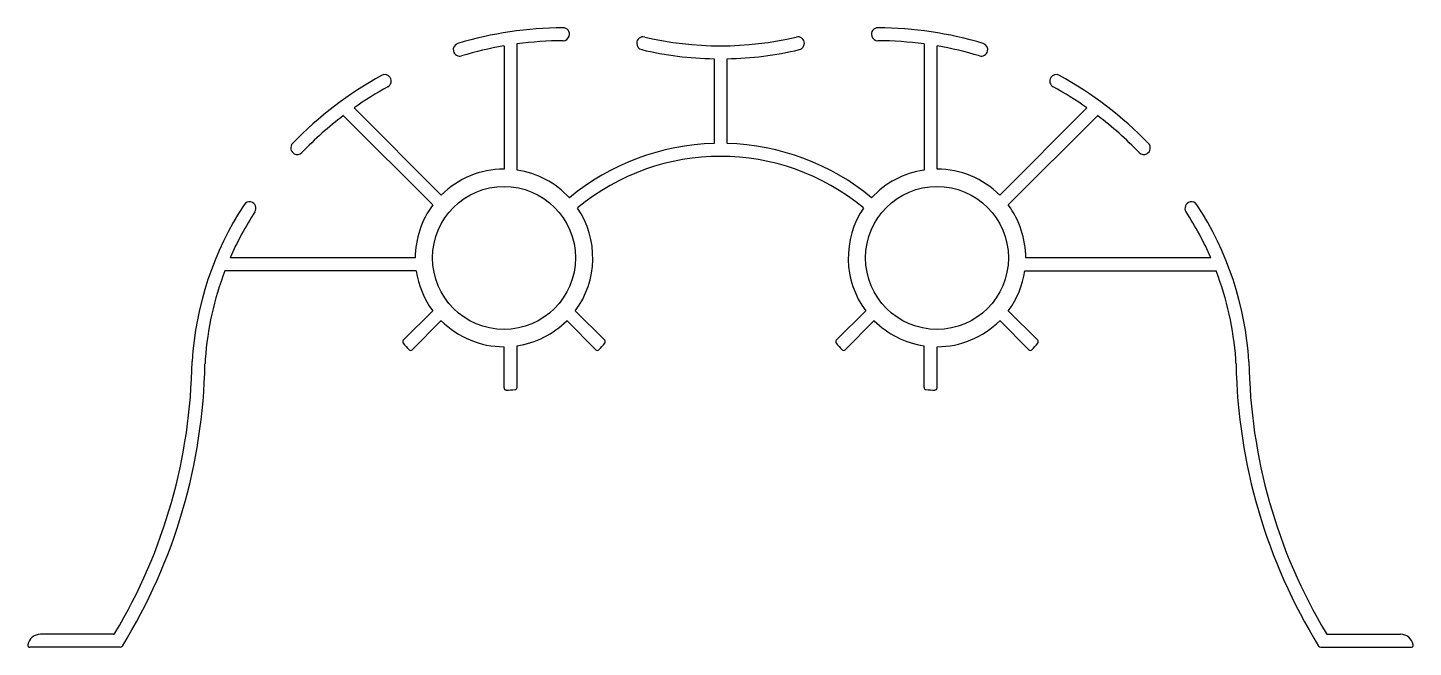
# Model space of a CAD drawing. Extents: x 60 to 220, y 13 to 85.
import ezdxf

# ---------------------------------------------------------------- set-up
doc = ezdxf.new("R2010")
doc.units = 0
doc.layers.get('0').update_dxf_attribs({"linetype": 'CONTINUOUS'})

msp = doc.modelspace()

# ---------------------------------------------------------------- linework, layer by layer
for p, q in [((114.83, 82.85, -350), (114.83, 68.64, -350)), ((116.33, 68.53, -350), (116.33, 83.08, -350)), ((163.33, 83.08, -350), (163.33, 68.53, -350)), ((164.83, 68.64, -350), (164.83, 82.85, -350)), ((139.08, 81.37, -350), (139.08, 71.6, -350)), ((140.58, 71.6, -350), (140.58, 81.37, -350)), ((107.58, 65.64, -350), (97.52, 75.7, -350)), ((182.14, 75.7, -350), (172.08, 65.64, -350)), ((96.3, 74.8, -350), (106.6, 64.5, -350)), ((173.06, 64.5, -350), (183.36, 74.8, -350)), ((104.58, 58.39, -350), (83.21, 58.39, -350)), ((196.45, 58.39, -350), (175.08, 58.39, -350)), ((104.69, 56.89, -350), (82.6, 56.89, -350)), ((174.97, 56.89, -350), (197.06, 56.89, -350)), ((106.6, 52.28, -350), (103.2, 48.89, -350)), ((123.06, 52.28, -350), (126.46, 48.89, -350)), ((156.6, 52.28, -350), (153.2, 48.89, -350)), ((173.06, 52.28, -350), (176.46, 48.89, -350)), ((107.58, 51.15, -350), (104.22, 47.79, -350)), ((122.08, 51.15, -350), (125.43, 47.79, -350)), ((157.58, 51.15, -350), (154.22, 47.79, -350)), ((172.08, 51.15, -350), (175.43, 47.79, -350)), ((114.83, 43.4, -350), (114.83, 48.14, -350)), ((116.33, 43.45, -350), (116.33, 48.25, -350)), ((163.33, 43.45, -350), (163.33, 48.25, -350)), ((164.83, 43.4, -350), (164.83, 48.14, -350)), ((69.69, 14.96, -350), (61.3, 14.96, -350)), ((209.97, 14.96, -350), (218.35, 14.96, -350)), ((70.5, 13.46, -350), (60.08, 13.46, -350)), ((209.15, 13.46, -350), (219.58, 13.46, -350))]:
    msp.add_line(p, q)
for centre in [(114.83, 58.39, -350), (164.83, 58.39, -350)]:
    msp.add_circle(centre, 8.25)
for centre, radius, start, end in [((121.88, 41.73, -350), 43.22, 90.3213, 106.6443), ((121.64, 84.2, -350), 0.75, 343.5973, 90.3213), ((158.01, 84.2, -350), 0.75, 89.6787, 196.4027), ((157.78, 41.73, -350), 43.22, 73.3557, 89.6787), ((121.88, 41.73, -350), 41.72, 90.3213, 97.6491), ((121.64, 84.2, -350), 0.75, 270.3213, 343.5973), ((130.9, 83.15, -350), 0.75, 76.7105, 180), ((139.83, 120.95, -350), 38.09, 256.7105, 283.2895), ((148.76, 83.15, -350), 0.75, 0, 103.2895), ((158.01, 84.2, -350), 0.75, 196.4027, 269.6787), ((157.78, 41.73, -350), 41.72, 82.3509, 89.6787), ((109.72, 82.42, -350), 0.75, 106.6443, 193.7582), ((109.72, 82.42, -350), 0.75, 193.7582, 286.6443), ((121.88, 41.73, -350), 41.72, 99.7334, 106.6443), ((130.9, 83.15, -350), 0.75, 180, 256.7105), ((139.83, 120.95, -350), 39.59, 256.7105, 268.9145), ((139.83, 120.95, -350), 39.59, 271.0855, 283.2895), ((148.76, 83.15, -350), 0.75, 283.2895, 0), ((157.78, 41.73, -350), 41.72, 73.3557, 80.2666), ((169.94, 82.42, -350), 0.75, 253.3557, 346.2418), ((169.94, 82.42, -350), 0.75, 346.2418, 73.3557), ((122.06, 40.82, -350), 44.15, 118.9501, 135.7989), ((101.06, 78.79, -350), 0.75, 32.2782, 118.9501), ((101.06, 78.79, -350), 0.75, 298.9501, 32.2782), ((178.6, 78.79, -350), 0.75, 147.7218, 241.0499), ((178.6, 78.79, -350), 0.75, 61.0499, 147.7218), ((157.6, 40.82, -350), 44.15, 44.2011, 61.0499), ((122.06, 40.82, -350), 42.65, 118.9501, 125.1283), ((157.6, 40.82, -350), 42.65, 54.8717, 61.0499), ((122.06, 40.82, -350), 42.65, 127.168, 135.7989), ((157.6, 40.82, -350), 42.65, 44.2011, 52.832), ((90.95, 71.08, -350), 0.75, 135.7989, 243.6151), ((90.95, 71.08, -350), 0.75, 243.6151, 315.7989), ((139.83, 44.21, -350), 27.4, 91.5685, 129.5643), ((139.83, 44.21, -350), 27.4, 50.4357, 88.4315), ((188.71, 71.08, -350), 0.75, 224.2011, 296.3849), ((188.71, 71.08, -350), 0.75, 296.3849, 44.2011), ((139.83, 44.21, -350), 25.9, 50.3671, 129.6329), ((114.83, 58.39, -350), 10.25, 90, 135), ((114.83, 58.39, -350), 10.25, 42.5773, 81.585), ((164.83, 58.39, -350), 10.25, 98.415, 137.4227), ((164.83, 58.39, -350), 10.25, 45, 90), ((116.12, 44.08, -350), 37.39, 146.8419, 176.3596), ((85.44, 64.11, -350), 0.75, 77.5493, 146.8419), ((85.44, 64.11, -350), 0.75, 326.8419, 77.5493), ((114.83, 58.39, -350), 10.25, 143.415, 180), ((114.83, 58.39, -350), 10.25, 323.415, 34.1832), ((164.83, 58.39, -350), 10.25, 145.8168, 216.585), ((164.83, 58.39, -350), 10.25, 0, 36.585), ((194.21, 64.11, -350), 0.75, 102.4507, 213.1581), ((194.21, 64.11, -350), 0.75, 33.1581, 102.4507), ((163.54, 44.08, -350), 37.39, 3.6404, 33.1581), ((116.12, 44.08, -350), 35.89, 146.8419, 156.4845), ((163.54, 44.08, -350), 35.89, 23.5155, 33.1581), ((116.12, 44.08, -350), 35.89, 159.0717, 175.8095), ((114.83, 58.39, -350), 10.25, 188.415, 216.585), ((164.83, 58.39, -350), 10.25, 323.415, 351.585), ((163.54, 44.08, -350), 35.89, 4.1905, 20.9283), ((114.83, 58.39, -350), 10.25, 225, 270), ((114.83, 58.39, -350), 10.25, 278.415, 315), ((164.83, 58.39, -350), 10.25, 225, 261.585), ((164.83, 58.39, -350), 10.25, 270, 315), ((103.38, 48.71, -350), 0.25, 135, 220.2198), ((114.83, 58.39, -350), 15.25, 220.2198, 224.045), ((114.83, 58.39, -350), 15.25, 315.955, 319.7802), ((126.28, 48.71, -350), 0.25, 319.7802, 45), ((153.38, 48.71, -350), 0.25, 135, 220.2198), ((164.83, 58.39, -350), 15.25, 220.2198, 224.045), ((164.83, 58.39, -350), 15.25, 315.955, 319.7802), ((176.28, 48.71, -350), 0.25, 319.7802, 45), ((16.08, 47.31, -350), 62.73, 329.0924, 359.2156), ((90.3, 45.97, -350), 10, 175.8095, 178.9649), ((104.05, 47.97, -350), 0.25, 224.045, 315), ((125.61, 47.97, -350), 0.25, 225, 315.955), ((154.05, 47.97, -350), 0.25, 224.045, 315), ((175.61, 47.97, -350), 0.25, 225, 315.955), ((189.36, 45.97, -350), 10, 1.0351, 4.1905), ((263.58, 47.31, -350), 62.73, 180.7844, 210.9076), ((16.08, 47.31, -350), 64.23, 328.3529, 358.9649), ((263.58, 47.31, -350), 64.23, 181.0351, 211.6471), ((115.08, 43.4, -350), 0.25, 180, 270.955), ((116.08, 43.45, -350), 0.25, 274.7802, 0), ((163.58, 43.45, -350), 0.25, 180, 265.2198), ((164.58, 43.4, -350), 0.25, 269.045, 0), ((114.83, 58.39, -350), 15.25, 270.955, 274.7802), ((164.83, 58.39, -350), 15.25, 265.2198, 269.045), ((61.3, 13.46, -350), 1.5, 90, 168.463), ((69.69, 15.21, -350), 0.25, 270, 329.0924), ((209.97, 15.21, -350), 0.25, 210.9076, 270), ((218.35, 13.46, -350), 1.5, 11.537, 90), ((60.08, 13.71, -350), 0.25, 168.463, 270), ((70.5, 13.76, -350), 0.3, 270, 328.3529), ((209.15, 13.76, -350), 0.3, 211.6471, 270), ((219.58, 13.71, -350), 0.25, 270, 11.537)]:
    msp.add_arc(centre, radius, start, end)

doc.saveas('drawing.dxf')
